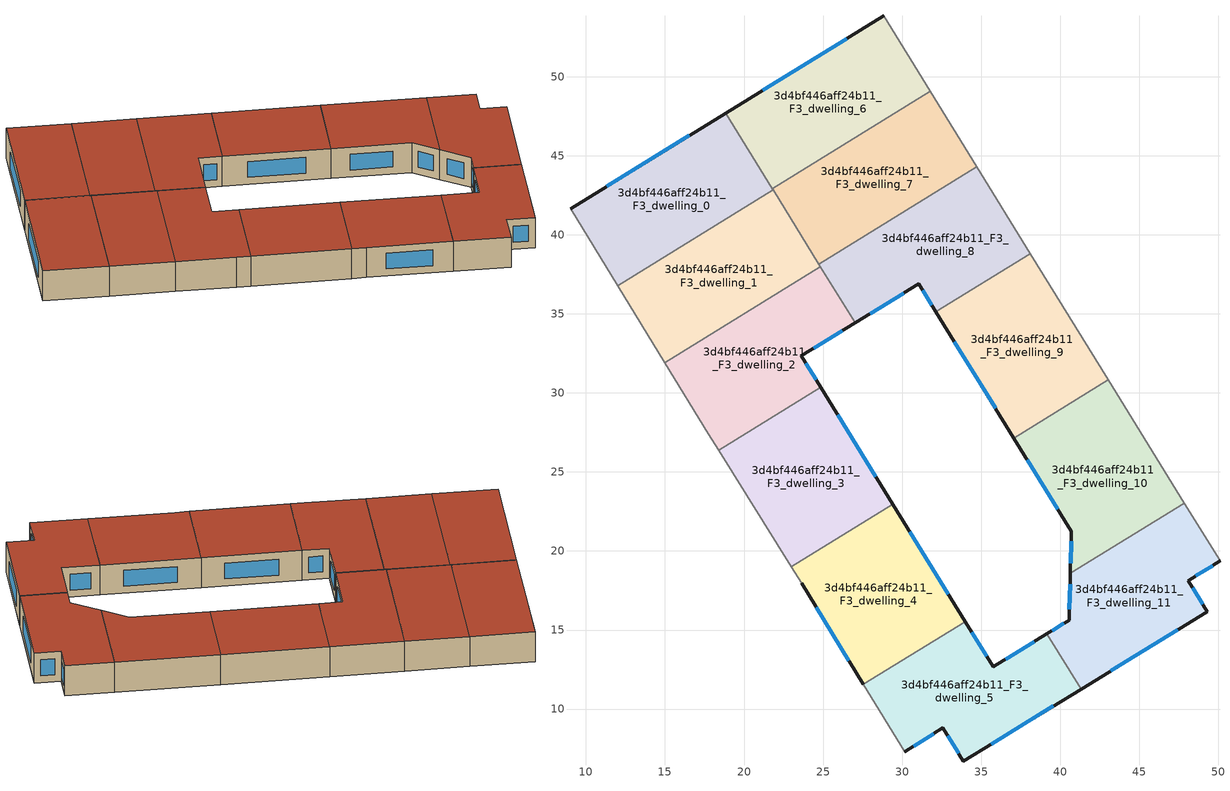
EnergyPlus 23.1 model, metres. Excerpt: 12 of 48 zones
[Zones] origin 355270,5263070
3d4bf446aff24b11_F3_dwelling_0
 floor to 3d4bf446aff24b11_F2_dwelling_0 (EU_floor_Construction): 18.84,47.7 21.83,42.84 12.01,36.78 9.03,41.66 z9
 wall outside (EU_wall_Construction): 18.84,47.7 9.03,41.66 z9:12
 wall to 3d4bf446aff24b11_F3_dwelling_1 (EU_wall_Construction): 12.01,36.78 21.83,42.84 z9:12
 wall adiabatic (EU_wall_Construction): 9.03,41.66 12.01,36.78 z9:12
 wall to 3d4bf446aff24b11_F3_dwelling_6 (EU_wall_Construction): 21.79,42.91 18.84,47.7 z9:12
 wall to 3d4bf446aff24b11_F3_dwelling_7 (EU_wall_Construction): 21.83,42.84 21.79,42.91 z9:12
 window (EU_Window_Construction): 16.53,46.28 11.33,43.08 z9.7:11.3
 roof outside (EU_roof_Construction): 21.83,42.84 18.84,47.7 9.03,41.66 12.01,36.78 z12
3d4bf446aff24b11_F3_dwelling_1
 floor to 3d4bf446aff24b11_F2_dwelling_1 (EU_floor_Construction): 21.83,42.84 24.83,37.99 14.99,31.92 12.01,36.78 z9
 wall adiabatic (EU_wall_Construction): 12.01,36.78 14.99,31.92 z9:12
 wall to 3d4bf446aff24b11_F3_dwelling_2 (EU_wall_Construction): 14.99,31.92 24.83,37.99 z9:12
 wall to 3d4bf446aff24b11_F3_dwelling_7 (EU_wall_Construction): 24.74,38.14 21.83,42.84 z9:12
 wall to 3d4bf446aff24b11_F3_dwelling_8 (EU_wall_Construction): 24.83,37.99 24.74,38.14 z9:12
 roof outside (EU_roof_Construction): 24.83,37.99 21.83,42.84 12.01,36.78 14.99,31.92 z12
3d4bf446aff24b11_F3_dwelling_10
 floor to 3d4bf446aff24b11_F2_dwelling_10 (EU_floor_Construction): 43.04,30.82 47.85,23.03 40.64,18.58 40.7,21.25 37.07,27.14 z9
 wall outside (EU_wall_Construction): 37.07,27.14 40.7,21.25 40.64,18.58 z9:12
 wall adiabatic (EU_wall_Construction): 47.85,23.03 43.04,30.82 z9:12
 wall to 3d4bf446aff24b11_F3_dwelling_11 (EU_wall_Construction): 40.64,18.58 47.85,23.03 z9:12
 wall to 3d4bf446aff24b11_F3_dwelling_9 (EU_wall_Construction): 43.04,30.82 37.07,27.14 z9:12
 window (EU_Window_Construction): 40.69,20.62 40.65,19.21 / 37.92,25.75 39.85,22.63 z9.7:11.3
 roof outside (EU_roof_Construction): 47.85,23.03 43.04,30.82 37.07,27.14 40.7,21.25 40.64,18.58 z12
3d4bf446aff24b11_F3_dwelling_11
 floor to 3d4bf446aff24b11_F2_dwelling_11 (EU_floor_Construction): 47.85,23.03 50.1,19.37 48.08,18.13 49.3,16.17 41.31,11.27 39.16,14.76 40.56,15.62 40.64,18.58 z9
 wall outside (EU_wall_Construction): 40.64,18.58 40.56,15.62 39.16,14.76 / 41.31,11.27 49.3,16.17 48.08,18.13 50.1,19.37 z9:12
 wall adiabatic (EU_wall_Construction): 50.1,19.37 47.85,23.03 z9:12
 wall to 3d4bf446aff24b11_F3_dwelling_5 (EU_wall_Construction): 39.16,14.76 41.31,11.27 z9:12
 window (EU_Window_Construction): 40.23,15.42 39.49,14.96 / 40.62,17.89 40.58,16.32 / 48.56,18.42 49.63,19.08 / 49.02,16.63 48.37,17.67 / 43.19,12.42 47.43,15.01 z9.7:11.3
 roof outside (EU_roof_Construction): 49.3,16.17 48.08,18.13 50.1,19.37 47.85,23.03 40.64,18.58 40.56,15.62 39.16,14.76 41.31,11.27 z12
3d4bf446aff24b11_F3_dwelling_2
 floor to 3d4bf446aff24b11_F2_dwelling_2 (EU_floor_Construction): 24.83,37.99 27.02,34.43 23.62,32.35 24.84,30.37 18.39,26.38 17.74,27.42 14.99,31.92 z9
 wall outside (EU_wall_Construction): 24.84,30.37 23.62,32.35 27.02,34.43 z9:12
 wall to 3d4bf446aff24b11_F3_dwelling_3 (EU_wall_Construction): 18.39,26.38 24.84,30.37 z9:12
 wall adiabatic (EU_wall_Construction): 14.99,31.92 17.74,27.42 18.39,26.38 z9:12
 wall to 3d4bf446aff24b11_F3_dwelling_8 (EU_wall_Construction): 27.02,34.43 24.83,37.99 z9:12
 window (EU_Window_Construction): 24.42,32.83 26.23,33.94 / 24.56,30.83 23.91,31.88 z9.7:11.3
 roof outside (EU_roof_Construction): 24.84,30.37 23.62,32.35 27.02,34.43 24.83,37.99 14.99,31.92 17.74,27.42 18.39,26.38 z12
3d4bf446aff24b11_F3_dwelling_3
 floor to 3d4bf446aff24b11_F2_dwelling_3 (EU_floor_Construction): 24.84,30.37 29.42,22.96 22.99,18.99 18.39,26.38 z9
 wall outside (EU_wall_Construction): 29.42,22.96 24.84,30.37 z9:12
 wall to 3d4bf446aff24b11_F3_dwelling_4 (EU_wall_Construction): 22.99,18.99 29.42,22.96 z9:12
 wall adiabatic (EU_wall_Construction): 18.39,26.38 22.99,18.99 z9:12
 window (EU_Window_Construction): 28.34,24.7 25.92,28.63 z9.7:11.3
 roof outside (EU_roof_Construction): 29.42,22.96 24.84,30.37 18.39,26.38 22.99,18.99 z12
3d4bf446aff24b11_F3_dwelling_4
 floor to 3d4bf446aff24b11_F2_dwelling_4 (EU_floor_Construction): 29.42,22.96 33.99,15.53 27.55,11.56 23.64,17.95 22.99,18.99 z9
 wall outside (EU_wall_Construction): 33.99,15.53 29.42,22.96 / 23.64,17.95 27.55,11.56 z9:12
 wall to 3d4bf446aff24b11_F3_dwelling_5 (EU_wall_Construction): 27.55,11.56 33.99,15.53 z9:12
 wall adiabatic (EU_wall_Construction): 22.99,18.99 23.64,17.95 z9:12
 window (EU_Window_Construction): 32.92,17.28 30.49,21.21 / 24.56,16.45 26.64,13.06 z9.7:11.3
 roof outside (EU_roof_Construction): 33.99,15.53 29.42,22.96 22.99,18.99 23.64,17.95 27.55,11.56 z12
3d4bf446aff24b11_F3_dwelling_5
 floor to 3d4bf446aff24b11_F2_dwelling_5 (EU_floor_Construction): 39.16,14.76 41.31,11.27 33.88,6.71 32.58,8.81 30.16,7.3 27.55,11.56 33.99,15.53 35.76,12.67 z9
 wall outside (EU_wall_Construction): 39.16,14.76 35.76,12.67 33.99,15.53 / 30.16,7.3 32.58,8.81 33.88,6.71 41.31,11.27 z9:12
 wall adiabatic (EU_wall_Construction): 27.55,11.56 30.16,7.3 z9:12
 window (EU_Window_Construction): 35.34,13.35 34.41,14.86 / 38.36,14.27 36.56,13.17 / 35.62,7.78 39.57,10.2 / 32.88,8.31 33.57,7.2 / 30.73,7.65 32.01,8.45 z9.7:11.3
 roof outside (EU_roof_Construction): 41.31,11.27 39.16,14.76 35.76,12.67 33.99,15.53 27.55,11.56 30.16,7.3 32.58,8.81 33.88,6.71 z12
3d4bf446aff24b11_F3_dwelling_6
 floor to 3d4bf446aff24b11_F2_dwelling_6 (EU_floor_Construction): 28.83,53.84 31.78,49.07 21.79,42.91 18.84,47.7 z9
 wall outside (EU_wall_Construction): 28.83,53.84 18.84,47.7 z9:12
 wall to 3d4bf446aff24b11_F3_dwelling_7 (EU_wall_Construction): 21.79,42.91 31.78,49.07 z9:12
 wall adiabatic (EU_wall_Construction): 31.78,49.07 28.83,53.84 z9:12
 window (EU_Window_Construction): 26.49,52.4 21.19,49.14 z9.7:11.3
 roof outside (EU_roof_Construction): 31.78,49.07 28.83,53.84 18.84,47.7 21.79,42.91 z12
3d4bf446aff24b11_F3_dwelling_7
 floor to 3d4bf446aff24b11_F2_dwelling_7 (EU_floor_Construction): 31.78,49.07 34.72,44.3 24.74,38.14 21.79,42.91 z9
 wall adiabatic (EU_wall_Construction): 34.72,44.3 31.78,49.07 z9:12
 wall to 3d4bf446aff24b11_F3_dwelling_8 (EU_wall_Construction): 24.74,38.14 34.72,44.3 z9:12
 roof outside (EU_roof_Construction): 34.72,44.3 31.78,49.07 21.79,42.91 24.74,38.14 z12
3d4bf446aff24b11_F3_dwelling_8
 floor to 3d4bf446aff24b11_F2_dwelling_8 (EU_floor_Construction): 34.72,44.3 38.11,38.81 32.14,35.12 31.04,36.89 27.02,34.43 24.74,38.14 z9
 wall outside (EU_wall_Construction): 27.02,34.43 31.04,36.89 32.14,35.12 z9:12
 wall adiabatic (EU_wall_Construction): 38.11,38.81 34.72,44.3 z9:12
 wall to 3d4bf446aff24b11_F3_dwelling_9 (EU_wall_Construction): 32.14,35.12 38.11,38.81 z9:12
 window (EU_Window_Construction): 31.3,36.47 31.88,35.54 / 27.97,35.01 30.1,36.31 z9.7:11.3
 roof outside (EU_roof_Construction): 38.11,38.81 34.72,44.3 24.74,38.14 27.02,34.43 31.04,36.89 32.14,35.12 z12
3d4bf446aff24b11_F3_dwelling_9
 floor to 3d4bf446aff24b11_F2_dwelling_9 (EU_floor_Construction): 38.11,38.81 43.04,30.82 37.07,27.14 32.14,35.12 z9
 wall outside (EU_wall_Construction): 32.14,35.12 37.07,27.14 z9:12
 wall adiabatic (EU_wall_Construction): 43.04,30.82 38.11,38.81 z9:12
 window (EU_Window_Construction): 33.29,33.25 35.91,29.01 z9.7:11.3
 roof outside (EU_roof_Construction): 43.04,30.82 38.11,38.81 32.14,35.12 37.07,27.14 z12
[Building]
EU S2 Campaign: North Axis=0; Terrain=City; Solar Distribution=FullExterior
[Site:Location]
Budapest.Ferenc.Liszt.Intl.AP: Latitude=47.437; Longitude=19.256; Time Zone=1; Elevation=185
[SizingPeriod:WeatherFileDays]
AnnualSizingPeriod: Begin Month=1; Begin Day of Month=1; End Month=12; End Day of Month=31; Day of Week for Start Day=Monday; Use Weather File Daylight Saving Period=No; Use Weather File Rain and Snow Indicators=No
[MATERIAL]
EU_InternalMass_Material: Roughness=MediumRough; Thickness=0.1; Conductivity=1; Density=1800; Specific Heat=900; Thermal Absorptance=0.9; Solar Absorptance=0.7; Visible Absorptance=0.7
[MATERIAL:NOMASS] Roughness=MediumRough; Thermal Absorptance=0.9; Solar Absorptance=0.7; Visible Absorptance=0.7
Name | Thermal Resistance
EU_wall_NoMass | 0.832559
EU_roof_NoMass | 1.39638
EU_floor_NoMass | 0.872794
[WINDOWMATERIAL:SIMPLEGLAZINGSYSTEM]
EU_Window_SimpleGlazing: UFactor=2.79869; Solar Heat Gain Coefficient=0.75; Visible Transmittance=0.75
[CONSTRUCTION]
EU_wall_Construction: EU_wall_NoMass
EU_roof_Construction: EU_roof_NoMass
EU_floor_Construction: EU_floor_NoMass
EU_Window_Construction: EU_Window_SimpleGlazing
EU_InternalMass_Construction: EU_InternalMass_Material
[ZONE] Type=1; Multiplier=1; Ceiling Height=autocalculate; Floor Area=autocalculate; Part of Total Floor Area=Yes
Name | Volume
3d4bf446aff24b11_F3_dwelling_0 | 197.625
3d4bf446aff24b11_F3_dwelling_1; 3d4bf446aff24b11_F3_dwelling_9 | 197.617
3d4bf446aff24b11_F3_dwelling_10 | 197.63
3d4bf446aff24b11_F3_dwelling_11 | 197.606
3d4bf446aff24b11_F3_dwelling_2 | 197.611
3d4bf446aff24b11_F3_dwelling_3 | 197.628
3d4bf446aff24b11_F3_dwelling_4 | 197.609
3d4bf446aff24b11_F3_dwelling_5 | 197.626
3d4bf446aff24b11_F3_dwelling_6 | 197.632
3d4bf446aff24b11_F3_dwelling_7 | 197.586
3d4bf446aff24b11_F3_dwelling_8 | 197.621
[INTERNALMASS] Construction=EU_InternalMass_Construction
Name | Zone or ZoneList | Surface Area
3d4bf446aff24b11_F3_dwelling_0_EU_InternalMass | 3d4bf446aff24b11_F3_dwelling_0 | 65.875
3d4bf446aff24b11_F3_dwelling_1_EU_InternalMass | 3d4bf446aff24b11_F3_dwelling_1 | 65.8723
3d4bf446aff24b11_F3_dwelling_2_EU_InternalMass | 3d4bf446aff24b11_F3_dwelling_2 | 65.8701
3d4bf446aff24b11_F3_dwelling_3_EU_InternalMass | 3d4bf446aff24b11_F3_dwelling_3 | 65.8761
3d4bf446aff24b11_F3_dwelling_4_EU_InternalMass | 3d4bf446aff24b11_F3_dwelling_4 | 65.8699
3d4bf446aff24b11_F3_dwelling_5_EU_InternalMass | 3d4bf446aff24b11_F3_dwelling_5 | 65.8755
3d4bf446aff24b11_F3_dwelling_6_EU_InternalMass | 3d4bf446aff24b11_F3_dwelling_6 | 65.877
3d4bf446aff24b11_F3_dwelling_7_EU_InternalMass | 3d4bf446aff24b11_F3_dwelling_7 | 65.8621
3d4bf446aff24b11_F3_dwelling_8_EU_InternalMass | 3d4bf446aff24b11_F3_dwelling_8 | 65.8737
3d4bf446aff24b11_F3_dwelling_9_EU_InternalMass | 3d4bf446aff24b11_F3_dwelling_9 | 65.8723
3d4bf446aff24b11_F3_dwelling_10_EU_InternalMass | 3d4bf446aff24b11_F3_dwelling_10 | 65.8768
3d4bf446aff24b11_F3_dwelling_11_EU_InternalMass | 3d4bf446aff24b11_F3_dwelling_11 | 65.8686
[OTHEREQUIPMENT] Fuel Type=Electricity; Design Level Calculation Method=Watts/Area; Power per Zone Floor Area=1; Fraction Latent=0; Fraction Radiant=0; Fraction Lost=0; Carbon Dioxide Generation Rate=0; EndUse Subcategory=EU_Step8_InternalGains
Name | Zone or ZoneList or Space or SpaceList | Schedule
EU_Step8_InternalGain_3d4bf446aff24b11_F3_dwelling_0_f000 | 3d4bf446aff24b11_F3_dwelling_0 | EU_Step8_GainSchedule_3d4bf446aff24b11_F3_dwelling_0_f000
EU_Step8_InternalGain_3d4bf446aff24b11_F3_dwelling_1_f000 | 3d4bf446aff24b11_F3_dwelling_1 | EU_Step8_GainSchedule_3d4bf446aff24b11_F3_dwelling_1_f000
EU_Step8_InternalGain_3d4bf446aff24b11_F3_dwelling_2_f000 | 3d4bf446aff24b11_F3_dwelling_2 | EU_Step8_GainSchedule_3d4bf446aff24b11_F3_dwelling_2_f000
EU_Step8_InternalGain_3d4bf446aff24b11_F3_dwelling_3_f000 | 3d4bf446aff24b11_F3_dwelling_3 | EU_Step8_GainSchedule_3d4bf446aff24b11_F3_dwelling_3_f000
EU_Step8_InternalGain_3d4bf446aff24b11_F3_dwelling_4_f000 | 3d4bf446aff24b11_F3_dwelling_4 | EU_Step8_GainSchedule_3d4bf446aff24b11_F3_dwelling_4_f000
EU_Step8_InternalGain_3d4bf446aff24b11_F3_dwelling_5_f000 | 3d4bf446aff24b11_F3_dwelling_5 | EU_Step8_GainSchedule_3d4bf446aff24b11_F3_dwelling_5_f000
EU_Step8_InternalGain_3d4bf446aff24b11_F3_dwelling_6_f000 | 3d4bf446aff24b11_F3_dwelling_6 | EU_Step8_GainSchedule_3d4bf446aff24b11_F3_dwelling_6_f000
EU_Step8_InternalGain_3d4bf446aff24b11_F3_dwelling_7_f000 | 3d4bf446aff24b11_F3_dwelling_7 | EU_Step8_GainSchedule_3d4bf446aff24b11_F3_dwelling_7_f000
EU_Step8_InternalGain_3d4bf446aff24b11_F3_dwelling_8_f000 | 3d4bf446aff24b11_F3_dwelling_8 | EU_Step8_GainSchedule_3d4bf446aff24b11_F3_dwelling_8_f000
EU_Step8_InternalGain_3d4bf446aff24b11_F3_dwelling_9_f000 | 3d4bf446aff24b11_F3_dwelling_9 | EU_Step8_GainSchedule_3d4bf446aff24b11_F3_dwelling_9_f000
EU_Step8_InternalGain_3d4bf446aff24b11_F3_dwelling_10_f000 | 3d4bf446aff24b11_F3_dwelling_10 | EU_Step8_GainSchedule_3d4bf446aff24b11_F3_dwelling_10_f000
EU_Step8_InternalGain_3d4bf446aff24b11_F3_dwelling_11_f000 | 3d4bf446aff24b11_F3_dwelling_11 | EU_Step8_GainSchedule_3d4bf446aff24b11_F3_dwelling_11_f000
[ZONEVENTILATION:DESIGNFLOWRATE] Schedule=EU_AlwaysOn; Design Flow Rate Calculation Method=AirChanges/Hour; Air Changes per Hour=0.475469; Ventilation Type=Natural; Fan Pressure Rise=0; Fan Total Efficiency=1; Constant Term Coefficient=1; Temperature Term Coefficient=0; Velocity Term Coefficient=0; Velocity Squared Term Coefficient=0; Minimum Indoor Temperature=-100; Maximum Indoor Temperature=100; Delta Temperature=-100; Minimum Outdoor Temperature=-100; Maximum Outdoor Temperature=100; Maximum Wind Speed=40
Name | Zone or ZoneList or Space or SpaceList
EU_ConstantAir_3d4bf446aff24b11_F3_dwelling_0 | 3d4bf446aff24b11_F3_dwelling_0
EU_ConstantAir_3d4bf446aff24b11_F3_dwelling_1 | 3d4bf446aff24b11_F3_dwelling_1
EU_ConstantAir_3d4bf446aff24b11_F3_dwelling_2 | 3d4bf446aff24b11_F3_dwelling_2
EU_ConstantAir_3d4bf446aff24b11_F3_dwelling_3 | 3d4bf446aff24b11_F3_dwelling_3
EU_ConstantAir_3d4bf446aff24b11_F3_dwelling_4 | 3d4bf446aff24b11_F3_dwelling_4
EU_ConstantAir_3d4bf446aff24b11_F3_dwelling_5 | 3d4bf446aff24b11_F3_dwelling_5
EU_ConstantAir_3d4bf446aff24b11_F3_dwelling_6 | 3d4bf446aff24b11_F3_dwelling_6
EU_ConstantAir_3d4bf446aff24b11_F3_dwelling_7 | 3d4bf446aff24b11_F3_dwelling_7
EU_ConstantAir_3d4bf446aff24b11_F3_dwelling_8 | 3d4bf446aff24b11_F3_dwelling_8
EU_ConstantAir_3d4bf446aff24b11_F3_dwelling_9 | 3d4bf446aff24b11_F3_dwelling_9
EU_ConstantAir_3d4bf446aff24b11_F3_dwelling_10 | 3d4bf446aff24b11_F3_dwelling_10
EU_ConstantAir_3d4bf446aff24b11_F3_dwelling_11 | 3d4bf446aff24b11_F3_dwelling_11
[HVACTEMPLATE:THERMOSTAT] Constant Heating Setpoint=20; Constant Cooling Setpoint=50
EU_HeatOnly_3d4bf446aff24b11_F0_dwelling_0; EU_HeatOnly_3d4bf446aff24b11_F0_dwelling_1; EU_HeatOnly_3d4bf446aff24b11_F0_dwelling_2; EU_HeatOnly_3d4bf446aff24b11_F0_dwelling_3; EU_HeatOnly_3d4bf446aff24b11_F0_dwelling_4; EU_HeatOnly_3d4bf446aff24b11_F0_dwelling_5; EU_HeatOnly_3d4bf446aff24b11_F0_dwelling_6; EU_HeatOnly_3d4bf446aff24b11_F0_dwelling_7; EU_HeatOnly_3d4bf446aff24b11_F0_dwelling_8; EU_HeatOnly_3d4bf446aff24b11_F0_dwelling_9; EU_HeatOnly_3d4bf446aff24b11_F0_dwelling_10; EU_HeatOnly_3d4bf446aff24b11_F0_dwelling_11; EU_HeatOnly_3d4bf446aff24b11_F1_dwelling_0; EU_HeatOnly_3d4bf446aff24b11_F1_dwelling_1; EU_HeatOnly_3d4bf446aff24b11_F1_dwelling_2; EU_HeatOnly_3d4bf446aff24b11_F1_dwelling_3; EU_HeatOnly_3d4bf446aff24b11_F1_dwelling_4; EU_HeatOnly_3d4bf446aff24b11_F1_dwelling_5; EU_HeatOnly_3d4bf446aff24b11_F1_dwelling_6; EU_HeatOnly_3d4bf446aff24b11_F1_dwelling_7; EU_HeatOnly_3d4bf446aff24b11_F1_dwelling_8; EU_HeatOnly_3d4bf446aff24b11_F1_dwelling_9; EU_HeatOnly_3d4bf446aff24b11_F1_dwelling_10; EU_HeatOnly_3d4bf446aff24b11_F1_dwelling_11; EU_HeatOnly_3d4bf446aff24b11_F2_dwelling_0; EU_HeatOnly_3d4bf446aff24b11_F2_dwelling_1; EU_HeatOnly_3d4bf446aff24b11_F2_dwelling_2; EU_HeatOnly_3d4bf446aff24b11_F2_dwelling_3; EU_HeatOnly_3d4bf446aff24b11_F2_dwelling_4; EU_HeatOnly_3d4bf446aff24b11_F2_dwelling_5; EU_HeatOnly_3d4bf446aff24b11_F2_dwelling_6; EU_HeatOnly_3d4bf446aff24b11_F2_dwelling_7; EU_HeatOnly_3d4bf446aff24b11_F2_dwelling_8; EU_HeatOnly_3d4bf446aff24b11_F2_dwelling_9; EU_HeatOnly_3d4bf446aff24b11_F2_dwelling_10; EU_HeatOnly_3d4bf446aff24b11_F2_dwelling_11; EU_HeatOnly_3d4bf446aff24b11_F3_dwelling_0; EU_HeatOnly_3d4bf446aff24b11_F3_dwelling_1; EU_HeatOnly_3d4bf446aff24b11_F3_dwelling_2; EU_HeatOnly_3d4bf446aff24b11_F3_dwelling_3; EU_HeatOnly_3d4bf446aff24b11_F3_dwelling_4; EU_HeatOnly_3d4bf446aff24b11_F3_dwelling_5; EU_HeatOnly_3d4bf446aff24b11_F3_dwelling_6; EU_HeatOnly_3d4bf446aff24b11_F3_dwelling_7; EU_HeatOnly_3d4bf446aff24b11_F3_dwelling_8; EU_HeatOnly_3d4bf446aff24b11_F3_dwelling_9; EU_HeatOnly_3d4bf446aff24b11_F3_dwelling_10; EU_HeatOnly_3d4bf446aff24b11_F3_dwelling_11
[HVACTEMPLATE:ZONE:IDEALLOADSAIRSYSTEM] System Availability Schedule=EU_AlwaysOn; Maximum Heating Supply Air Temperature=50; Minimum Cooling Supply Air Temperature=13; Maximum Heating Supply Air Humidity Ratio=0.0156; Minimum Cooling Supply Air Humidity Ratio=0.0077; Heating Limit=NoLimit; Cooling Limit=NoLimit; Heating Availability Schedule=EU_AlwaysOn; Cooling Availability Schedule=EU_CoolingOff; Dehumidification Control Type=ConstantSensibleHeatRatio; Cooling Sensible Heat Ratio=0.7; Dehumidification Setpoint=60; Humidification Control Type=None; Humidification Setpoint=30; Outdoor Air Method=None; Outdoor Air Flow Rate per Person=0.00944; Outdoor Air Flow Rate per Zone Floor Area=0; Outdoor Air Flow Rate per Zone=0; Demand Controlled Ventilation Type=None; Outdoor Air Economizer Type=NoEconomizer; Heat Recovery Type=None; Sensible Heat Recovery Effectiveness=0.7; Latent Heat Recovery Effectiveness=0.65
Name | Template Thermostat
3d4bf446aff24b11_F3_dwelling_0 | EU_HeatOnly_3d4bf446aff24b11_F3_dwelling_0
3d4bf446aff24b11_F3_dwelling_1 | EU_HeatOnly_3d4bf446aff24b11_F3_dwelling_1
3d4bf446aff24b11_F3_dwelling_2 | EU_HeatOnly_3d4bf446aff24b11_F3_dwelling_2
3d4bf446aff24b11_F3_dwelling_3 | EU_HeatOnly_3d4bf446aff24b11_F3_dwelling_3
3d4bf446aff24b11_F3_dwelling_4 | EU_HeatOnly_3d4bf446aff24b11_F3_dwelling_4
3d4bf446aff24b11_F3_dwelling_5 | EU_HeatOnly_3d4bf446aff24b11_F3_dwelling_5
3d4bf446aff24b11_F3_dwelling_6 | EU_HeatOnly_3d4bf446aff24b11_F3_dwelling_6
3d4bf446aff24b11_F3_dwelling_7 | EU_HeatOnly_3d4bf446aff24b11_F3_dwelling_7
3d4bf446aff24b11_F3_dwelling_8 | EU_HeatOnly_3d4bf446aff24b11_F3_dwelling_8
3d4bf446aff24b11_F3_dwelling_9 | EU_HeatOnly_3d4bf446aff24b11_F3_dwelling_9
3d4bf446aff24b11_F3_dwelling_10 | EU_HeatOnly_3d4bf446aff24b11_F3_dwelling_10
3d4bf446aff24b11_F3_dwelling_11 | EU_HeatOnly_3d4bf446aff24b11_F3_dwelling_11
[SIZING:ZONE] Zone Cooling Design Supply Air Temperature Input Method=SupplyAirTemperature; Zone Cooling Design Supply Air Temperature=13; Zone Heating Design Supply Air Temperature Input Method=SupplyAirTemperature; Zone Heating Design Supply Air Temperature=50; Zone Cooling Design Supply Air Humidity Ratio=0.008; Zone Heating Design Supply Air Humidity Ratio=0.008; Cooling Design Air Flow Method=DesignDay; Cooling Design Air Flow Rate=0; Cooling Minimum Air Flow per Zone Floor Area=0.000762; Cooling Minimum Air Flow=0; Cooling Minimum Air Flow Fraction=0.2; Heating Design Air Flow Method=DesignDay; Heating Design Air Flow Rate=0; Heating Maximum Air Flow per Zone Floor Area=0.002032; Heating Maximum Air Flow=0.141576; Heating Maximum Air Flow Fraction=0.3; Account for Dedicated Outdoor Air System=No; Dedicated Outdoor Air System Control Strategy=NeutralSupplyAir; Dedicated Outdoor Air Low Setpoint Temperature for Design=autosize; Dedicated Outdoor Air High Setpoint Temperature for Design=autosize; Zone Load Sizing Method=Sensible Load Only No Latent Load; Zone Latent Cooling Design Supply Air Humidity Ratio Input Method=HumidityRatioDifference; Zone Cooling Design Supply Air Humidity Ratio Difference=0.005; Zone Latent Heating Design Supply Air Humidity Ratio Input Method=HumidityRatioDifference; Zone Humidification Design Supply Air Humidity Ratio Difference=0.005
3d4bf446aff24b11_F3_dwelling_0; 3d4bf446aff24b11_F3_dwelling_1; 3d4bf446aff24b11_F3_dwelling_2; 3d4bf446aff24b11_F3_dwelling_3; 3d4bf446aff24b11_F3_dwelling_4; 3d4bf446aff24b11_F3_dwelling_5; 3d4bf446aff24b11_F3_dwelling_6; 3d4bf446aff24b11_F3_dwelling_7; 3d4bf446aff24b11_F3_dwelling_8; 3d4bf446aff24b11_F3_dwelling_9; 3d4bf446aff24b11_F3_dwelling_10; 3d4bf446aff24b11_F3_dwelling_11
[SCHEDULE:CONSTANT]
Name | Hourly Value
EU_AlwaysOn | 1
EU_CoolingOff | 0
[SCHEDULE:FILE] Column Number=1; Rows to Skip at Top=0; Number of Hours of Data=8760; Column Separator=Comma; Interpolate to Timestep=No; Minutes per Item=60; Adjust Schedule for Daylight Savings=Yes
Name | File
EU_Step8_GainSchedule_3d4bf446aff24b11_F3_dwelling_0_f000 | ../../schedules/3d4bf446aff24b11/3d4bf446aff24b11_F3_dwelling_0_f000_gain.csv
EU_Step8_GainSchedule_3d4bf446aff24b11_F3_dwelling_1_f000 | ../../schedules/3d4bf446aff24b11/3d4bf446aff24b11_F3_dwelling_1_f000_gain.csv
EU_Step8_GainSchedule_3d4bf446aff24b11_F3_dwelling_2_f000 | ../../schedules/3d4bf446aff24b11/3d4bf446aff24b11_F3_dwelling_2_f000_gain.csv
EU_Step8_GainSchedule_3d4bf446aff24b11_F3_dwelling_3_f000 | ../../schedules/3d4bf446aff24b11/3d4bf446aff24b11_F3_dwelling_3_f000_gain.csv
EU_Step8_GainSchedule_3d4bf446aff24b11_F3_dwelling_4_f000 | ../../schedules/3d4bf446aff24b11/3d4bf446aff24b11_F3_dwelling_4_f000_gain.csv
EU_Step8_GainSchedule_3d4bf446aff24b11_F3_dwelling_5_f000 | ../../schedules/3d4bf446aff24b11/3d4bf446aff24b11_F3_dwelling_5_f000_gain.csv
EU_Step8_GainSchedule_3d4bf446aff24b11_F3_dwelling_6_f000 | ../../schedules/3d4bf446aff24b11/3d4bf446aff24b11_F3_dwelling_6_f000_gain.csv
EU_Step8_GainSchedule_3d4bf446aff24b11_F3_dwelling_7_f000 | ../../schedules/3d4bf446aff24b11/3d4bf446aff24b11_F3_dwelling_7_f000_gain.csv
EU_Step8_GainSchedule_3d4bf446aff24b11_F3_dwelling_8_f000 | ../../schedules/3d4bf446aff24b11/3d4bf446aff24b11_F3_dwelling_8_f000_gain.csv
EU_Step8_GainSchedule_3d4bf446aff24b11_F3_dwelling_9_f000 | ../../schedules/3d4bf446aff24b11/3d4bf446aff24b11_F3_dwelling_9_f000_gain.csv
EU_Step8_GainSchedule_3d4bf446aff24b11_F3_dwelling_10_f000 | ../../schedules/3d4bf446aff24b11/3d4bf446aff24b11_F3_dwelling_10_f000_gain.csv
EU_Step8_GainSchedule_3d4bf446aff24b11_F3_dwelling_11_f000 | ../../schedules/3d4bf446aff24b11/3d4bf446aff24b11_F3_dwelling_11_f000_gain.csv
